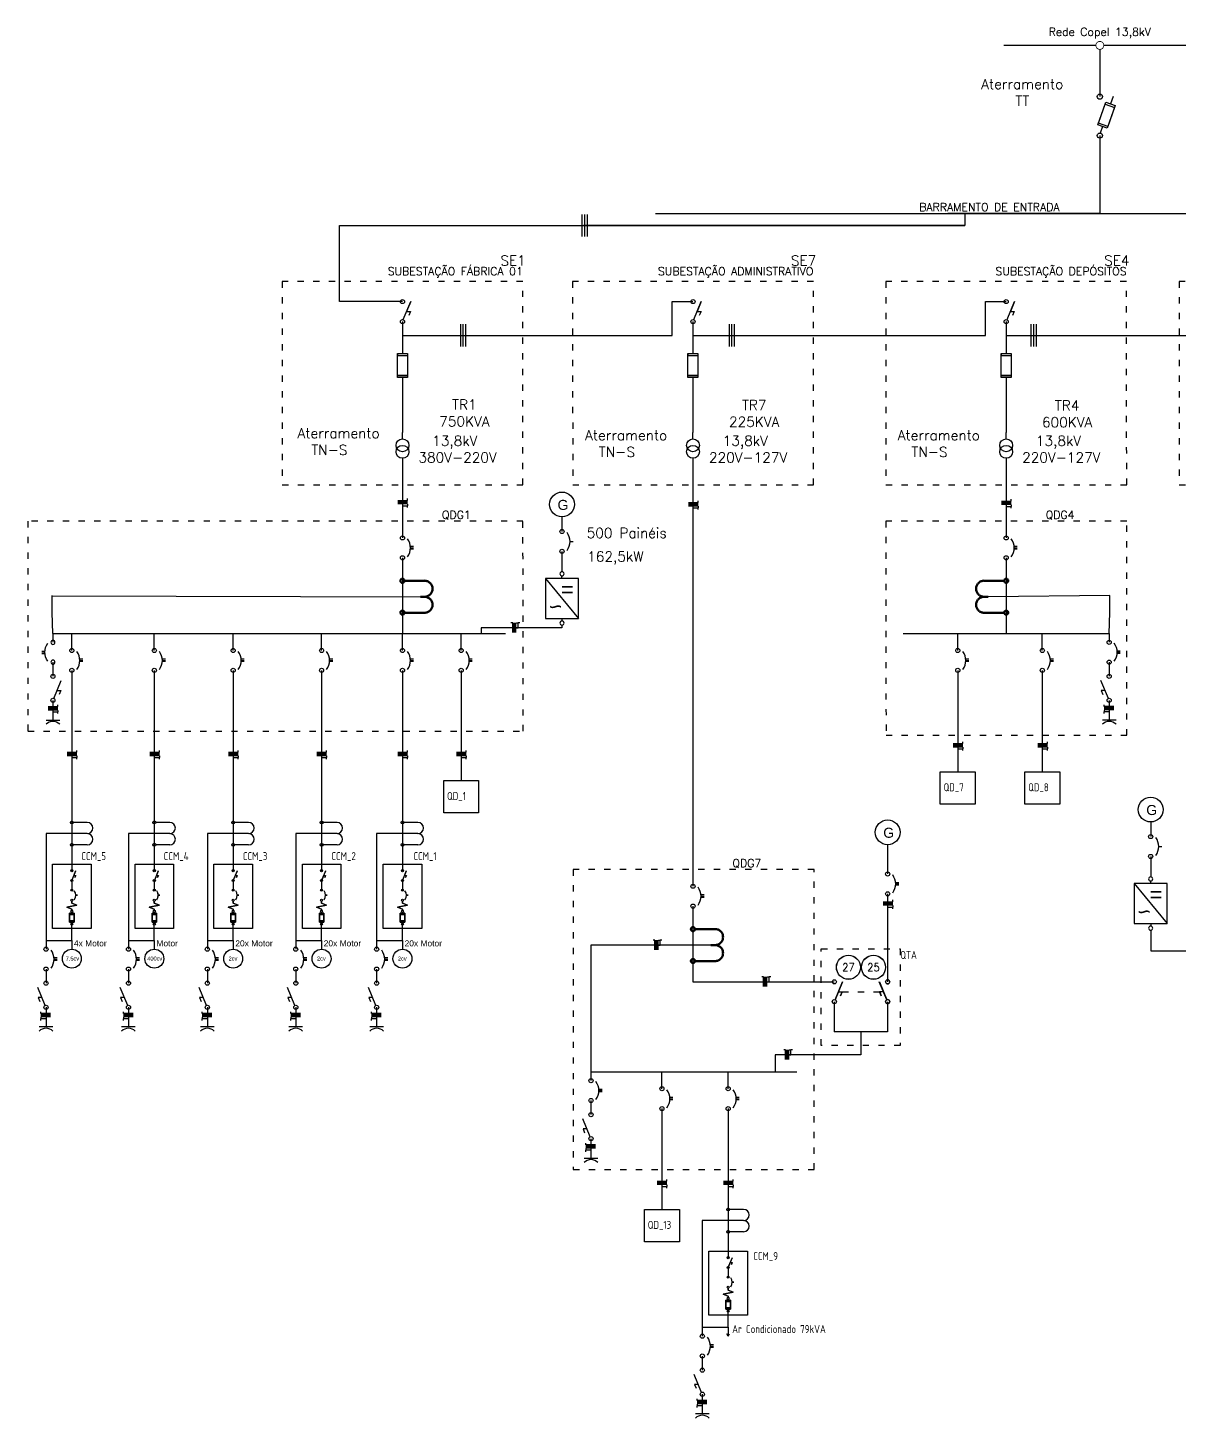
# Model space of a CAD drawing. Header units: millimetres. Extents: x -237 to 392, y 723 to 1069.
# Drawn here: x -236.6 to 50.3, y 722.9 to 1069.4 of the extents above; entities that cross this region are included whole.
import ezdxf
from ezdxf.enums import TextEntityAlignment as Align

# ---------------------------------------------------------------- set-up
doc = ezdxf.new("R2010")
doc.units = ezdxf.units.MM
doc.linetypes.add('ACAD_ISO02W100', pattern=[15, 12, -3])
doc.linetypes.add('ACAD_ISO03W100', pattern=[30, 12, -18])
for name, color, linetype in [('Alimentadores', 7, 'Continuous'), ('Componentes', 150, 'Continuous'), ('DESC', 250, 'Continuous'), ('SYMS', 245, 'Continuous')]:
    doc.layers.add(name, color=color, linetype=linetype)
doc.styles.get("Standard").update_dxf_attribs({"font": 'arial.ttf'})
doc.styles.add('WD', font='romans.shx')
doc.styles.add('WD_IEC', font='isocp2.shx', dxfattribs={"width": 0.9, "height": 4})

# ---------------------------------------------------------------- blocks, each defined once
blk = doc.blocks.new('HT0002_1-')
at = {"const_width": 0.0125}
blk.add_lwpolyline([(0, 0.062, 1), (0, -0.062, 1)], format="xyb", close=True, dxfattribs=at)
at = {"style": 'WD', "width": 0.85}
for tag, p in [('INST', (0, 0.416)), ('CNT', (0.001, 0.108)), ('LOC', (0, 0.26)), ('TAGSTRIP', (0.002, -0.279)), ('DESC1', (0, -0.453)), ('DESC2', (0, -0.625)), ('DESC3', (0, -0.797))]:
    blk.add_attdef(tag, text='', height=0.125, dxfattribs=at).set_placement(p, align=Align.CENTER)
at = {"style": 'WD', "flags": 1}
for tag, p, height in [('X4TERM01', (-0.062, 0), 0.0125), ('X4TERMDESC01', (-0.055, -0.023), 0.025), ('X2TERMDESC01', (-0.006, 0.029), 0.025), ('STRIPSEQ', (0, 0), 0.00125), ('X2TERM01', (0, 0.062), 0.0125), ('X2PIN01', (0.033, 0.084), 0.0125), ('X1TERMDESC01', (0.039, 0.007), 0.025), ('X1TERM01', (0.062, 0), 0.0125), ('X1PIN01', (0.087, 0.016), 0.0125), ('X4PIN01', (-0.114, -0.038), 0.0125), ('LINKTERM', (0, -0.002), 0.00125), ('X8TERM01', (0, -0.062), 0.0125), ('X8TERMDESC01', (0, -0.054), 0.025), ('X8PIN01', (0.026, -0.096), 0.0125)]:
    blk.add_attdef(tag, p, '', height=height, dxfattribs=at)
at = {"linetype": 'Continuous', "style": 'WD', "width": 0.8, "flags": 1}
blk.add_attdef('MFG', text='', height=0.109, dxfattribs=at).set_placement((0.088, -0.406), align=Align.RIGHT)
at = {"style": 'WD', "width": 0.7, "flags": 1}
blk.add_attdef('ASSYCODE', (0.062, -0.281), '', height=0.01, dxfattribs=at)
at = {"style": 'WD', "flags": 9}
for tag, p in [('WDTYPE', (0.121, -0.263)), ('WDBLKNAM', (0.059, -0.575))]:
    blk.add_attdef(tag, text='', height=0.01, dxfattribs=at).set_placement(p, align=Align.RIGHT)
at = {"linetype": 'Continuous', "style": 'WD', "width": 0.8, "flags": 1}
blk.add_attdef('CAT', (-0.131, -0.563), '', height=0.109, dxfattribs=at)
blk = doc.blocks.new('S_1')
for p, q in [((29.32, 1038.45), (31.16, 1043.62)), ((29.49, 1038.92), (31.33, 1044.09)), ((31.16, 1043.62), (33.51, 1042.78)), ((31.33, 1044.09), (32.51, 1043.67)), ((33.68, 1043.25), (31.67, 1037.61)), ((33.68, 1043.25), (31.67, 1037.61)), ((33.18, 1045.55), (32.51, 1043.67)), ((32.51, 1043.67), (33.68, 1043.25)), ((32.51, 1043.67), (33.68, 1043.25)), ((33.51, 1042.78), (31.84, 1038.08)), ((31.67, 1037.61), (29.32, 1038.45)), ((31.84, 1038.08), (29.49, 1038.92)), ((30.5, 1038.03), (29.92, 1036.42)), ((31.67, 1037.61), (30.5, 1038.03))]:
    blk.add_line(p, q)
for centre in [(29.83, 1045.49), (29.83, 1035.79)]:
    blk.add_circle(centre, 0.638)
blk = doc.blocks.new('HFU0')
for p, q in [((-0.188, -0.078), (-0.188, 0.078)), ((-0.188, 0.078), (0.188, 0.078)), ((-0.156, 0.078), (-0.156, -0.078)), ((0.156, 0.078), (0.156, -0.078)), ((0.188, 0.078), (0.188, -0.078)), ((0.188, -0.078), (-0.188, -0.078))]:
    blk.add_line(p, q)
at = {"style": 'WD', "width": 0.7}
for tag, p in [('INST', (0, 0.328)), ('LOC', (0, 0.172)), ('DESC1', (0.007, -0.262)), ('DESC2', (0.007, -0.419)), ('DESC3', (0, -0.578))]:
    blk.add_attdef(tag, text='', height=0.125, dxfattribs=at).set_placement(p, align=Align.CENTER)
at = {"style": 'WD', "flags": 1}
for tag, p in [('X4TERM01', (-0.188, 0)), ('X1TERM02', (0.188, 0))]:
    blk.add_attdef(tag, p, '', height=0.01, dxfattribs=at)
at = {"style": 'WD', "width": 0.7}
blk.add_attdef('RATING1', text='', height=0.0938, dxfattribs=at).set_placement((0, 0), align=Align.MIDDLE_CENTER)
at = {"linetype": 'Continuous', "style": 'WD', "flags": 9}
for tag, p in [('ASSYCODE', (0.156, 0.118)), ('MFG', (0.156, 0.083)), ('CAT', (0.156, 0.102))]:
    blk.add_attdef(tag, text='', height=0.01, dxfattribs=at).set_placement(p, align=Align.CENTER)
at = {"linetype": 'Continuous', "style": 'WD', "width": 0.7, "flags": 8}
blk.add_attdef('TERM01', text='', height=0.1, dxfattribs=at).set_placement((-0.25, -0.016), align=Align.TOP_RIGHT)
blk.add_attdef('TERM02', text='', height=0.1, dxfattribs=at).set_placement((0.25, -0.016), align=Align.TOP_LEFT)
blk = doc.blocks.new('DISJUNTOR')
at = {"layer": 'Componentes', "linetype": 'Continuous'}
blk.add_line((228.84, 936.52), (229.58, 936.52), dxfattribs=at)
for centre in [(226.82, 939), (226.82, 934.05)]:
    blk.add_circle(centre, 0.514, dxfattribs=at)
blk.add_arc((225.08, 936.52), 3.74, 323.1301, 36.8699, dxfattribs=at)
blk = doc.blocks.new('FIOS')
at = {"layer": 'Alimentadores', "linetype": 'Continuous'}
for p, q in [((-1.15, 0), (1.26, 0)), ((0, 0), (0, -1.34)), ((1.26, 0), (1.26, 0.43)), ((-1.15, -0.24), (1.26, -0.24)), ((-1.15, -0.52), (1.26, -0.52)), ((-1.15, -0.81), (1.26, -0.81)), ((0, -1.34), (1.26, -1.34)), ((1.26, -0.93), (1.26, -1.34)), ((1.26, -1.75), (1.26, -1.34))]:
    blk.add_line(p, q, dxfattribs=at)
blk = doc.blocks.new('3FASESEMTERRA')
at = {"layer": 'Alimentadores', "linetype": 'Continuous'}
for p, q in [((-161.51, 1022.87), (-161.51, 1017.36)), ((-160.88, 1022.87), (-160.88, 1017.36)), ((-160.2, 1022.87), (-160.2, 1017.36)), ((-161.51, 1020.11), (-160.2, 1020.11))]:
    blk.add_line(p, q, dxfattribs=at)
blk = doc.blocks.new('HDS11')
for p, q in [((0.126, 0.013), (-0.156, 0.13)), ((0, 0.065), (0, 0.125)), ((0.062, 0.099), (0, 0.125))]:
    blk.add_line(p, q)
for centre in [(-0.155, 0), (0.155, 0)]:
    blk.add_circle(centre, 0.0322)
at = {"style": 'WD', "width": 0.7}
for tag, p in [('INST', (0, 0.625)), ('LOC', (0, 0.469)), ('RATING1', (0, 0.156)), ('XREF', (0, -0.236)), ('DESC1', (0, -0.406)), ('DESC2', (0, -0.562))]:
    blk.add_attdef(tag, text='', height=0.125, dxfattribs=at).set_placement(p, align=Align.CENTER)
at = {"style": 'WD'}
blk.add_attdef('TAG1', text='', height=0.125, dxfattribs=at).set_placement((0, 0.312), align=Align.CENTER)
for tag, p in [('X2LINK', (0, 0.438)), ('X8LINK', (0, -0.016))]:
    blk.add_attdef(tag, p, '', height=0.01, dxfattribs=at)
for tag, p, height, flags in [('X4TERM01', (-0.188, 0), 0.0125, 1), ('X1TERM02', (0.188, 0), 0.0125, 1), ('FAMILY', (0.206, 0.131), 0.01, 9), ('CONTACT', (0.206, 0.04), 0.01, 9)]:
    blk.add_attdef(tag, p, '', height=height, dxfattribs=dict(at, flags=flags))
at = {"linetype": 'Continuous', "style": 'WD', "flags": 9}
for tag, p in [('ASSYCODE', (0.219, 0.062)), ('MFG', (0.228, 0.089)), ('CAT', (0.23, 0.108))]:
    blk.add_attdef(tag, text='', height=0.01, dxfattribs=at).set_placement(p, align=Align.CENTER)
at = {"linetype": 'Continuous', "style": 'WD', "flags": 8}
blk.add_attdef('TERM01', text='', height=0.125, dxfattribs=at).set_placement((-0.25, -0.031), align=Align.TOP_RIGHT)
blk.add_attdef('TERM02', text='', height=0.125, dxfattribs=at).set_placement((0.25, -0.031), align=Align.TOP_LEFT)
blk = doc.blocks.new('HMO12')
blk.add_circle((0, 0), 0.188)
at = {"style": 'WD'}
for tag, width, p in [('INST', 0.7, (-0.026, 0.559)), ('LOC', 0.7, (-0.026, 0.39)), ('TAG1', 0.9, (-0.031, 0.234)), ('RATING1', 0.8, (0, 0))]:
    blk.add_attdef(tag, text='', height=0.125, dxfattribs=dict(at, width=width)).set_placement(p, align=Align.CENTER)
at = {"style": 'WD', "flags": 1}
for tag, p in [('X4TERM01', (-0.188, 0)), ('X1TERM02', (0.188, 0)), ('X0TERM03', (0.133, -0.133))]:
    blk.add_attdef(tag, p, '', height=0.0125, dxfattribs=at)
at = {"linetype": 'Continuous', "style": 'WD', "flags": 9}
blk.add_attdef('ASSYCODE', text='', height=0.01, dxfattribs=at).set_placement((0, 0.125), align=Align.CENTER)
at = {"style": 'WD', "flags": 9}
blk.add_attdef('FAMILY', text='', height=0.01, dxfattribs=at).set_placement((-0.005, 0.17), align=Align.CENTER)
at = {"linetype": 'Continuous', "style": 'WD', "flags": 1}
for tag, p in [('MFG', (0, 0.14)), ('CAT', (0, 0.159))]:
    blk.add_attdef(tag, text='', height=0.01, dxfattribs=at).set_placement(p, align=Align.MIDDLE)
at = {"style": 'WD'}
for tag, p, width in [('DESC1', (1.126, 0.046), 0.9), ('DESC2', (1.126, -0.11), 0.9), ('DESC3', (1.126, -0.266), 0.9), ('RATING3', (1.125, -0.423), 0.8), ('WDTAGALT', (1.125, -0.75), 0.7), ('RATING4', (1.125, -0.579), 0.8)]:
    blk.add_attdef(tag, p, '', height=0.125, dxfattribs=dict(at, width=width))
at = {"linetype": 'Continuous', "style": 'WD'}
blk.add_attdef('TERM01', text='', height=0.125, dxfattribs=at).set_placement((-0.231, -0.035), align=Align.TOP_RIGHT)
at = {"style": 'WD', "width": 0.8}
blk.add_attdef('RATING2', text='', height=0.125, dxfattribs=at).set_placement((0.001, -0.016), align=Align.TOP_CENTER)
at = {"linetype": 'Continuous', "style": 'WD'}
for tag, p in [('TERM02', (0.231, -0.035)), ('TERM03', (0.062, -0.219))]:
    blk.add_attdef(tag, text='', height=0.125, dxfattribs=at).set_placement(p, align=Align.TOP_LEFT)
blk = doc.blocks.new('B2')
at = {"layer": 'Componentes', "linetype": 'ACAD_ISO02W100', "lineweight": 53}
for p, q in [((-1, 3.99), (3.97, 3.99)), ((0, 0), (-1, 0)), ((0, 0), (-1, 0)), ((-1, -3.99), (3.97, -3.99))]:
    blk.add_line(p, q, dxfattribs=at)
for centre in [(4.49, 3.97), (4.49, -3.97)]:
    blk.add_circle(centre, 0.514, dxfattribs=at)
for centre in [(-1, 2), (-1, -2)]:
    blk.add_arc(centre, 2, 90, 270, dxfattribs=at)
blk = doc.blocks.new('HCB11ML')
for p, q in [((0, 0.173), (0, 0.126)), ((0.188, 0), (0.25, 0)), ((0.25, 0), (0.312, 0.156)), ((0.312, 0.156), (0.375, -0.156)), ((0.375, -0.156), (0.438, 0)), ((0.438, 0), (0.467, 0)), ((0.562, 0), (0.531, 0)), ((0.562, 0.07), (0.844, 0.07)), ((0.562, -0.07), (0.562, 0.07)), ((0.609, 0.07), (0.609, -0.07)), ((0.797, 0.07), (0.797, -0.07)), ((0.844, 0.07), (0.844, -0.07)), ((0.875, 0), (0.844, 0)), ((0.844, -0.07), (0.562, -0.07))]:
    blk.add_line(p, q)
for centre in [(-0.155, 0), (0.155, 0), (0.499, 0), (0.905, 0)]:
    blk.add_circle(centre, 0.0322)
blk.add_arc((0, -0.109), 0.234, 53.1301, 126.8699)
at = {"style": 'WD', "width": 0.7}
for tag, p in [('INST', (0, 0.826)), ('DESC1', (0, 0.5)), ('DESC2', (0, 0.344)), ('LOC', (0, 0.656)), ('RATING1', (0, -0.188)), ('XREF', (0, -0.344))]:
    blk.add_attdef(tag, text='', height=0.125, dxfattribs=at).set_placement(p, align=Align.CENTER)
at = {"style": 'WD'}
for tag, p in [('TAG1', (0, 0.188)), ('MISC', (0.688, 0.125))]:
    blk.add_attdef(tag, text='', height=0.125, dxfattribs=at).set_placement(p, align=Align.CENTER)
for tag, p, height, flags in [('X4TERM01', (-0.188, 0), 0.0125, 1), ('X2LINK', (0, 0.219), 0.01, 1), ('X8LINK', (0, 0), 0.01, 1), ('FAMILY', (0.205, 0.152), 0.01, 9), ('CONTACT', (0.205, 0.133), 0.01, 9), ('X1TERM02', (0.938, 0), 0.0125, 1)]:
    blk.add_attdef(tag, p, '', height=height, dxfattribs=dict(at, flags=flags))
at = {"linetype": 'Continuous', "style": 'WD', "flags": 9}
for tag, p in [('ASSYCODE', (0.219, 0.062)), ('MFG', (0.228, 0.089)), ('CAT', (0.23, 0.108))]:
    blk.add_attdef(tag, text='', height=0.01, dxfattribs=at).set_placement(p, align=Align.CENTER)
at = {"linetype": 'Continuous', "style": 'WD', "flags": 8}
blk.add_attdef('TERM01', text='', height=0.125, dxfattribs=at).set_placement((-0.25, -0.031), align=Align.TOP_RIGHT)
blk.add_attdef('TERM02', text='', height=0.125, dxfattribs=at).set_placement((1, -0.031), align=Align.TOP_LEFT)
blk = doc.blocks.new('HXF1PT')
for p, q in [((-0.25, 0.344), (-0.25, 0.032)), ((0, 0.344), (0, 0.281)), ((0.25, 0.344), (0.25, 0.032))]:
    blk.add_line(p, q)
for centre in [(-0.249, 0), (0.249, 0)]:
    blk.add_circle(centre, 0.0322)
for centre in [(-0.125, 0.344), (0.125, 0.344)]:
    blk.add_arc(centre, 0.125, 0, 180)
at = {"style": 'WD', "width": 0.7}
for tag, p in [('INST', (-0.388, 0.577)), ('DESC1', (-0.388, 0.252)), ('LOC', (-0.388, 0.408)), ('DESC2', (-0.388, 0.095))]:
    blk.add_attdef(tag, text='', height=0.125, dxfattribs=at).set_placement(p, align=Align.RIGHT)
at = {"style": 'WD'}
blk.add_attdef('TAG1', (0.368, 0.188), '', height=0.125, dxfattribs=at)
for tag, p, height, flags in [('X4TERM01', (-0.281, 0), 0.0125, 1), ('X1TERM02', (0.281, 0), 0.0125, 1), ('FAMILY', (0.304, 0.191), 0.01, 9), ('X8TERM01', (-0.249, -0.032), 0.0125, 1), ('X8TERM02', (0.249, -0.032), 0.0125, 1)]:
    blk.add_attdef(tag, p, '', height=height, dxfattribs=dict(at, flags=flags))
blk.add_attdef('TYPE', text='', height=0.125, dxfattribs=at).set_placement((0, 0.125), align=Align.CENTER)
at = {"linetype": 'Continuous', "style": 'WD', "flags": 9}
for tag, p in [('ASSYCODE', (0.329, 0.119)), ('MFG', (0.327, 0.143)), ('CAT', (0.329, 0.162))]:
    blk.add_attdef(tag, text='', height=0.01, dxfattribs=at).set_placement(p, align=Align.CENTER)
at = {"style": 'WD', "width": 0.7}
blk.add_attdef('RATING1', (0.368, 0.031), '', height=0.125, dxfattribs=at)
at = {"linetype": 'Continuous', "style": 'WD', "flags": 8}
for tag, p in [('TERM01', (-0.188, -0.031)), ('TERM02', (0.328, -0.031))]:
    blk.add_attdef(tag, text='', height=0.125, dxfattribs=at).set_placement(p, align=Align.TOP_LEFT)
blk = doc.blocks.new('inversor')
at = {"layer": 'Componentes', "linetype": 'Continuous'}
for p, q in [((4.13, -1.17), (-4.13, -11.12)), ((0, -1.17), (0, -0.51)), ((0, -11.12), (0, -11.77))]:
    blk.add_line(p, q, dxfattribs=at)
blk.add_lwpolyline([(-4.13, -1.17), (4.13, -1.17), (4.13, -11.12), (-4.13, -11.12)], close=True, dxfattribs=at)
for centre in [(0, 0), (0, -12.28)]:
    blk.add_circle(centre, 0.514, dxfattribs=at)
at = {"layer": 'Componentes', "linetype": 'Continuous', "char_height": 4, "attachment_point": 1}
for s, insert in [('=', (-2.95, -1.85)), ('~', (0, -6.14))]:
    blk.add_mtext_dynamic_manual_height_columns(s, width=7.7773, gutter_width=12.5, heights=[0], dxfattribs=dict(at, insert=insert))

msp = doc.modelspace()

# ---------------------------------------------------------------- linework, layer by layer
at = {"ltscale": 0.13}
for p, q in [((29.58, 1065), (6.63, 1065)), ((-143.2, 996.17), (-143.2, 988.19)), ((-70.81, 996.17), (-70.81, 988.19)), ((7.23, 996.17), (7.23, 988.19)), ((-143.2, 982.21), (-143.2, 968.5)), ((-70.81, 982.21), (-70.81, 968.5)), ((7.23, 982.21), (7.23, 968.5)), ((-225.59, 860.91), (-225.59, 859.32)), ((-205.03, 860.91), (-205.03, 859.32)), ((-185.38, 860.91), (-185.38, 859.32)), ((-163.35, 860.91), (-163.35, 859.32)), ((-143.2, 860.91), (-143.2, 859.32)), ((-225.59, 856.84), (-225.59, 855.24)), ((-205.03, 856.84), (-205.03, 855.24)), ((-185.38, 856.84), (-185.38, 855.24)), ((-163.35, 856.84), (-163.35, 855.24)), ((-143.2, 856.84), (-143.2, 855.24)), ((-225.59, 855.24), (-225.59, 854.45)), ((-205.03, 855.24), (-205.03, 854.45)), ((-185.38, 855.24), (-185.38, 854.45)), ((-163.35, 855.24), (-163.35, 854.45)), ((-143.2, 855.24), (-143.2, 854.45)), ((-22.3, 839.12), (-22.3, 831.62)), ((-35.6, 826.67), (-35.6, 819.17)), ((-22.3, 826.67), (-22.3, 819.17)), ((-22.3, 819.17), (-35.6, 819.17)), ((-28.95, 819.17), (-28.95, 815.85)), ((-62.04, 764.47), (-62.04, 762.87)), ((-62.04, 760.39), (-62.04, 758.8)), ((-62.04, 758.8), (-62.04, 758))]:
    msp.add_line(p, q, dxfattribs=at)
for p, q in [((30.57, 1064), (30.57, 1052.23)), ((54.51, 1065), (31.57, 1065)), ((30.57, 1042.53), (30.57, 1023.11)), ((30.57, 1023.11), (-7.31, 1023.11))]:
    msp.add_line(p, q)
at = {"lineweight": 30}
msp.add_line((-80.13, 1023.11), (261, 1023.11), dxfattribs=at)
at = {"linetype": 'ACAD_ISO03W100', "ltscale": 0.13}
msp.add_line((-33.6, 829.15), (-24.29, 829.15), dxfattribs=at)
for points in [[(-173.17, 955.51), (-113.17, 955.51), (-113.2, 1006.12), (-173.2, 1006.12)], [(-100.78, 955.51), (-40.78, 955.51), (-40.81, 1006.12), (-100.81, 1006.12)], [(-22.74, 955.51), (37.26, 955.51), (37.23, 1006.12), (-22.77, 1006.12)], [(50.36, 955.51), (110.36, 955.51), (110.34, 1006.12), (50.34, 1006.12)], [(-236.53, 894.07), (-113.14, 894.07), (-113.17, 946.41), (-236.55, 946.41)], [(-22.71, 893.06), (37.29, 893.06), (37.26, 946.41), (-22.74, 946.41)], [(-100.63, 784.88), (-40.63, 784.88), (-40.65, 859.59), (-100.65, 859.59)], [(-38.88, 839.86), (-19.15, 839.83), (-19.15, 815.76), (-38.88, 815.79)]]:
    msp.add_lwpolyline(points, close=True, dxfattribs=at)
at = {"ltscale": 0.13}
for points in [[(-230.37, 860.91), (-220.8, 860.91), (-220.8, 844.95), (-230.37, 844.95)], [(-209.82, 860.91), (-200.24, 860.91), (-200.24, 844.95), (-209.82, 844.95)], [(-190.17, 860.91), (-180.59, 860.91), (-180.59, 844.95), (-190.17, 844.95)], [(-168.14, 860.91), (-158.56, 860.91), (-158.56, 844.95), (-168.14, 844.95)], [(-147.98, 860.91), (-138.41, 860.91), (-138.41, 844.95), (-147.98, 844.95)], [(-66.83, 764.47), (-57.25, 764.47), (-57.25, 748.51), (-66.83, 748.51)]]:
    msp.add_lwpolyline(points, close=True, dxfattribs=at)
at = {"layer": 'Alimentadores', "linetype": 'Continuous'}
for p, q in [((-3.1, 1023.11), (-3.1, 1020.11)), ((-158.88, 1001.15), (-158.88, 1020.11)), ((-158.88, 1020.11), (-3.1, 1020.11)), ((-3.1, 1020.11), (-98.1, 1020.11)), ((-143.2, 1001.15), (-158.88, 1001.15)), ((-76, 992.74), (-76, 1001.15)), ((-76, 1001.15), (-70.81, 1001.15)), ((2.04, 992.74), (2.04, 1001.15)), ((2.04, 1001.15), (7.23, 1001.15)), ((-143.2, 992.74), (-113.19, 992.74)), ((-113.19, 992.74), (-100.8, 992.74)), ((-100.8, 992.74), (-76, 992.74)), ((-70.81, 992.74), (-40.8, 992.74)), ((-40.8, 992.74), (-22.76, 992.74)), ((-22.76, 992.74), (2.04, 992.74)), ((-22.76, 992.74), (2.04, 992.74)), ((7.23, 992.74), (37.24, 992.74)), ((37.24, 992.74), (50.34, 992.74)), ((50.34, 992.74), (75.14, 992.74)), ((-143.2, 960.52), (-143.2, 942.26)), ((-70.81, 960.52), (-70.81, 855.44)), ((7.23, 960.52), (7.23, 950.89)), ((7.23, 960.52), (7.23, 942.26)), ((-103.45, 947.5), (-103.45, 943.86)), ((-140.44, 940.08), (-141.21, 940.08)), ((-140.44, 939.48), (-141.21, 939.48)), ((9.99, 940.08), (9.22, 940.08)), ((9.99, 939.48), (9.22, 939.48)), ((-143.2, 937.3), (-143.2, 923.63)), ((-103.45, 938.9), (-103.45, 933.83)), ((7.23, 937.3), (7.23, 918.44)), ((-230.48, 923.63), (-230.48, 927.87)), ((-230.48, 927.82), (-137.71, 927.6)), ((33.08, 927.87), (2.74, 927.6)), ((33.08, 923.63), (33.08, 927.87)), ((-230.3, 918.44), (-230.48, 923.63)), ((-143.2, 923.63), (-143.2, 918.44)), ((32.9, 918.44), (33.08, 923.63)), ((-230.3, 918.44), (-230.3, 916.23)), ((-225.59, 914.21), (-225.59, 918.44)), ((-205.03, 914.21), (-205.03, 918.44)), ((-185.38, 914.21), (-185.38, 918.44)), ((-163.35, 914.21), (-163.35, 918.44)), ((-143.2, 914.21), (-143.2, 918.44)), ((-128.57, 914.21), (-128.57, 918.44)), ((-103.45, 919.84), (-123.58, 919.84)), ((-123.58, 919.84), (-123.58, 918.44)), ((-103.45, 920.52), (-103.45, 919.84)), ((-4.83, 914.21), (-4.83, 918.44)), ((16.24, 914.21), (16.24, 918.44)), ((32.9, 918.44), (32.9, 916.23)), ((-233.06, 914.05), (-232.28, 914.05)), ((-233.06, 913.45), (-232.28, 913.45)), ((-222.83, 912.03), (-223.6, 912.03)), ((-222.83, 911.43), (-223.6, 911.43)), ((-202.27, 912.03), (-203.05, 912.03)), ((-202.27, 911.43), (-203.05, 911.43)), ((-182.62, 912.03), (-183.4, 912.03)), ((-182.62, 911.43), (-183.4, 911.43)), ((-160.59, 912.03), (-161.37, 912.03)), ((-160.59, 911.43), (-161.37, 911.43)), ((-140.44, 912.03), (-141.21, 912.03)), ((-140.44, 911.43), (-141.21, 911.43)), ((-125.81, 912.03), (-126.59, 912.03)), ((-125.81, 911.43), (-126.59, 911.43)), ((-2.08, 912.03), (-2.85, 912.03)), ((-2.08, 911.43), (-2.85, 911.43)), ((19, 912.03), (18.22, 912.03)), ((19, 911.43), (18.22, 911.43)), ((35.66, 914.05), (34.88, 914.05)), ((35.66, 913.45), (34.88, 913.45)), ((-230.3, 911.28), (-230.3, 907.76)), ((-225.59, 909.25), (-225.59, 870.98)), ((-205.03, 909.25), (-205.03, 870.98)), ((-185.38, 909.25), (-185.38, 870.98)), ((-163.35, 909.25), (-163.35, 870.98)), ((-143.2, 909.25), (-143.2, 870.98)), ((-128.57, 909.25), (-128.57, 881.78)), ((-4.83, 909.25), (-4.83, 883.96)), ((16.24, 909.25), (16.24, 883.96)), ((32.9, 911.28), (32.9, 907.76)), ((-230.3, 901.77), (-230.3, 896.86)), ((32.9, 901.77), (32.9, 896.86)), ((-225.59, 871.34), (-225.59, 860.91)), ((-205.03, 871.34), (-205.03, 860.91)), ((-185.38, 871.34), (-185.38, 860.91)), ((-163.35, 871.34), (-163.35, 860.91)), ((-143.2, 871.34), (-143.2, 860.91)), ((43.24, 871.46), (43.24, 867.82)), ((-222.44, 868.56), (-232.02, 868.56)), ((-232.02, 868.56), (-232.02, 841.96)), ((-201.89, 868.56), (-211.47, 868.56)), ((-211.47, 868.56), (-211.47, 841.96)), ((-182.24, 868.56), (-191.81, 868.56)), ((-191.81, 868.56), (-191.81, 841.96)), ((-160.21, 868.56), (-169.78, 868.56)), ((-169.78, 868.56), (-169.78, 841.96)), ((-140.05, 868.56), (-149.63, 868.56)), ((-149.63, 868.56), (-149.63, 841.96)), ((-22.3, 865.79), (-22.3, 858.51)), ((43.24, 862.87), (43.24, 857.79)), ((-19.54, 856.33), (-20.31, 856.33)), ((-68.05, 853.26), (-68.83, 853.26)), ((-68.05, 852.66), (-68.83, 852.66)), ((-22.3, 853.55), (-22.3, 846.51)), ((-19.54, 855.73), (-20.31, 855.73)), ((-70.81, 850.48), (-70.81, 831.62)), ((-225.59, 841.96), (-225.59, 845.98)), ((-205.03, 841.96), (-205.03, 845.98)), ((-185.38, 841.96), (-185.38, 845.98)), ((-163.35, 841.96), (-163.35, 845.98)), ((-143.2, 841.96), (-143.2, 845.98)), ((-22.3, 846.51), (-22.3, 839.12)), ((43.24, 844.48), (43.24, 843.8)), ((43.24, 843.8), (43.24, 839.37)), ((-232.02, 841.96), (-225.59, 841.96)), ((-232.02, 841.96), (-232.02, 839.75)), ((-225.59, 841.96), (-225.59, 839.75)), ((-211.47, 841.96), (-205.03, 841.96)), ((-211.47, 841.96), (-211.47, 839.75)), ((-205.03, 841.96), (-205.03, 839.75)), ((-191.81, 841.96), (-185.38, 841.96)), ((-191.81, 841.96), (-191.81, 839.75)), ((-185.38, 841.96), (-185.38, 839.75)), ((-169.78, 841.96), (-163.35, 841.96)), ((-169.78, 841.96), (-169.78, 839.75)), ((-163.35, 841.96), (-163.35, 839.75)), ((-149.63, 841.96), (-143.2, 841.96)), ((-149.63, 841.96), (-149.63, 839.75)), ((-143.2, 841.96), (-143.2, 839.75)), ((-66.32, 840.78), (-96.23, 840.78)), ((-96.23, 840.78), (-96.23, 809.21)), ((43.24, 839.37), (63.61, 839.37)), ((-229.26, 837.57), (-230.04, 837.57)), ((-229.26, 836.97), (-230.04, 836.97)), ((-208.71, 837.57), (-209.48, 837.57)), ((-208.71, 836.97), (-209.48, 836.97)), ((-189.06, 837.57), (-189.83, 837.57)), ((-189.06, 836.97), (-189.83, 836.97)), ((-167.03, 837.57), (-167.8, 837.57)), ((-167.03, 836.97), (-167.8, 836.97)), ((-146.87, 837.57), (-147.65, 837.57)), ((-146.87, 836.97), (-147.65, 836.97)), ((-232.02, 834.79), (-232.02, 831.28)), ((-211.47, 834.79), (-211.47, 831.28)), ((-191.81, 834.79), (-191.81, 831.28)), ((-169.78, 834.79), (-169.78, 831.28)), ((-149.63, 834.79), (-149.63, 831.28)), ((-70.81, 831.62), (-35.6, 831.62)), ((-232.02, 825.28), (-232.02, 820.37)), ((-211.47, 825.28), (-211.47, 820.37)), ((-191.81, 825.28), (-191.81, 820.37)), ((-169.78, 825.28), (-169.78, 820.37)), ((-149.63, 825.28), (-149.63, 820.37)), ((-28.95, 815.85), (-28.95, 813.44)), ((-28.95, 813.44), (-50.31, 813.44)), ((-50.31, 813.44), (-50.31, 809.21)), ((-96.23, 809.21), (-96.23, 807)), ((-78.55, 804.97), (-78.55, 809.21)), ((-62.04, 804.97), (-62.04, 809.21)), ((-93.47, 804.82), (-94.25, 804.82)), ((-93.47, 804.22), (-94.25, 804.22)), ((-96.23, 802.04), (-96.23, 798.52)), ((-75.8, 802.79), (-76.57, 802.79)), ((-75.8, 802.19), (-76.57, 802.19)), ((-59.28, 802.79), (-60.06, 802.79)), ((-59.28, 802.19), (-60.06, 802.19)), ((-78.55, 800.01), (-78.55, 774.9)), ((-62.04, 800.01), (-62.04, 774.9)), ((-96.23, 792.53), (-96.23, 787.62)), ((-62.04, 789.03), (-62.04, 781.96)), ((-62.04, 774.9), (-62.04, 764.47)), ((-58.9, 772.12), (-68.48, 772.12)), ((-68.48, 772.12), (-68.48, 745.51)), ((-62.04, 745.51), (-62.04, 749.54)), ((-68.48, 745.51), (-62.04, 745.51)), ((-68.48, 745.51), (-68.48, 743.3)), ((-62.04, 745.51), (-62.04, 743.3)), ((-68.48, 738.35), (-68.48, 734.83)), ((-65.72, 741.13), (-66.49, 741.13)), ((-65.72, 740.52), (-66.49, 740.52)), ((-68.48, 728.84), (-68.48, 723.93))]:
    msp.add_line(p, q, dxfattribs=at)
at = {"layer": 'Alimentadores', "linetype": 'Continuous', "lineweight": 30}
for p, q in [((-230.3, 918.44), (-117.53, 918.44)), ((-18.43, 918.44), (32.9, 918.44)), ((-96.3, 809.21), (-44.96, 809.21))]:
    msp.add_line(p, q, dxfattribs=at)
at = {"layer": 'Alimentadores', "linetype": 'Continuous'}
for points in [[(-9.19, 883.96), (-0.48, 883.96), (-0.48, 875.89), (-9.19, 875.89)], [(11.88, 883.96), (20.59, 883.96), (20.59, 875.89), (11.88, 875.89)], [(-132.93, 881.78), (-124.22, 881.78), (-124.22, 873.7), (-132.93, 873.7)], [(-82.91, 774.9), (-74.2, 774.9), (-74.2, 766.83), (-82.91, 766.83)]]:
    msp.add_lwpolyline(points, close=True, dxfattribs=at)
at = {"layer": 'Componentes', "linetype": 'Continuous'}
for p, q in [((-143, 996.65), (-141.12, 1001.14)), ((-141.12, 1001.14), (-142.16, 998.65)), ((-142.16, 998.65), (-141.21, 998.65)), ((-141.21, 998.65), (-141.62, 997.65)), ((-70.61, 996.65), (-68.73, 1001.14)), ((-68.73, 1001.14), (-69.77, 998.65)), ((-69.77, 998.65), (-68.81, 998.65)), ((-68.81, 998.65), (-69.23, 997.65)), ((7.44, 996.65), (9.31, 1001.14)), ((9.31, 1001.14), (8.27, 998.65)), ((8.27, 998.65), (9.23, 998.65)), ((9.23, 998.65), (8.81, 997.65)), ((-144.45, 988.19), (-141.95, 988.19)), ((-144.45, 982.21), (-144.45, 988.19)), ((-144.45, 988.19), (-144.45, 987.69)), ((-144.45, 987.69), (-141.95, 987.69)), ((-141.95, 988.19), (-141.95, 982.21)), ((-141.95, 987.69), (-141.95, 982.71)), ((-72.06, 988.19), (-69.56, 988.19)), ((-72.06, 982.21), (-72.06, 988.19)), ((-72.06, 988.19), (-72.06, 987.69)), ((-72.06, 987.69), (-69.56, 987.69)), ((-69.56, 988.19), (-69.56, 982.21)), ((-69.56, 987.69), (-69.56, 982.71)), ((5.99, 988.19), (8.48, 988.19)), ((5.99, 982.21), (5.99, 988.19)), ((5.99, 988.19), (5.99, 987.69)), ((5.99, 987.69), (8.48, 987.69)), ((8.48, 988.19), (8.48, 982.21)), ((8.48, 987.69), (8.48, 982.71)), ((-141.95, 982.71), (-144.45, 982.71)), ((-141.95, 982.21), (-144.45, 982.21)), ((-69.56, 982.71), (-72.06, 982.71)), ((-69.56, 982.21), (-72.06, 982.21)), ((8.48, 982.71), (5.99, 982.71)), ((8.48, 982.21), (5.99, 982.21)), ((-143.2, 966.9), (-143.2, 968.5)), ((-70.81, 966.9), (-70.81, 968.5)), ((7.23, 966.9), (7.23, 968.5)), ((-143.2, 962.12), (-143.2, 960.52)), ((-70.81, 962.12), (-70.81, 960.52)), ((7.23, 962.12), (7.23, 960.52)), ((-230.1, 902.24), (-228.24, 906.7)), ((32.7, 902.24), (30.84, 906.7)), ((-229.27, 904.23), (-228.32, 904.23)), ((-228.32, 904.23), (-228.73, 903.24)), ((31.87, 904.23), (30.92, 904.23)), ((30.92, 904.23), (31.33, 903.24)), ((-232, 896.86), (-228.6, 896.86)), ((34.6, 896.86), (31.2, 896.86)), ((-225.48, 857.07), (-224.55, 859.32)), ((-225.07, 858.08), (-224.59, 858.08)), ((-224.59, 858.08), (-224.8, 857.58)), ((-204.93, 857.07), (-203.99, 859.32)), ((-204.51, 858.08), (-204.03, 858.08)), ((-204.03, 858.08), (-204.24, 857.58)), ((-185.28, 857.07), (-184.34, 859.32)), ((-184.86, 858.08), (-184.38, 858.08)), ((-184.38, 858.08), (-184.59, 857.58)), ((-163.25, 857.07), (-162.31, 859.32)), ((-162.83, 858.08), (-162.35, 858.08)), ((-162.35, 858.08), (-162.56, 857.58)), ((-143.09, 857.07), (-142.16, 859.32)), ((-142.68, 858.08), (-142.2, 858.08)), ((-142.2, 858.08), (-142.41, 857.58)), ((-224.58, 853.21), (-224.21, 853.21)), ((-204.02, 853.21), (-203.65, 853.21)), ((-184.37, 853.21), (-184, 853.21)), ((-162.34, 853.21), (-161.97, 853.21)), ((-142.19, 853.21), (-141.82, 853.21)), ((-226.83, 850.21), (-224.34, 850.71)), ((-225.59, 849.72), (-226.83, 850.21)), ((-225.59, 851.21), (-225.59, 851.71)), ((-224.34, 850.71), (-225.59, 851.21)), ((-225.59, 849.48), (-225.59, 849.72)), ((-206.28, 850.21), (-203.78, 850.71)), ((-205.03, 849.72), (-206.28, 850.21)), ((-205.03, 851.21), (-205.03, 851.71)), ((-203.78, 850.71), (-205.03, 851.21)), ((-205.03, 849.48), (-205.03, 849.72)), ((-186.63, 850.21), (-184.13, 850.71)), ((-185.38, 849.72), (-186.63, 850.21)), ((-185.38, 851.21), (-185.38, 851.71)), ((-184.13, 850.71), (-185.38, 851.21)), ((-185.38, 849.48), (-185.38, 849.72)), ((-164.6, 850.21), (-162.1, 850.71)), ((-163.35, 849.72), (-164.6, 850.21)), ((-163.35, 851.21), (-163.35, 851.71)), ((-162.1, 850.71), (-163.35, 851.21)), ((-163.35, 849.48), (-163.35, 849.72)), ((-144.44, 850.21), (-141.95, 850.71)), ((-143.2, 849.72), (-144.44, 850.21)), ((-143.2, 851.21), (-143.2, 851.71)), ((-141.95, 850.71), (-143.2, 851.21)), ((-143.2, 849.48), (-143.2, 849.72)), ((-226.15, 848.72), (-226.15, 846.47)), ((-225.02, 848.72), (-226.15, 848.72)), ((-226.15, 848.72), (-226.15, 846.85)), ((-225.02, 848.34), (-226.15, 848.34)), ((-226.15, 846.85), (-225.02, 846.85)), ((-226.15, 846.47), (-225.02, 846.47)), ((-225.59, 848.97), (-225.59, 848.72)), ((-225.59, 846.24), (-225.59, 846.47)), ((-225.02, 846.47), (-225.02, 848.72)), ((-225.02, 846.85), (-225.02, 848.34)), ((-205.59, 848.72), (-205.59, 846.47)), ((-204.47, 848.72), (-205.59, 848.72)), ((-205.59, 848.72), (-205.59, 846.85)), ((-204.47, 848.34), (-205.59, 848.34)), ((-205.59, 846.85), (-204.47, 846.85)), ((-205.59, 846.47), (-204.47, 846.47)), ((-205.03, 848.97), (-205.03, 848.72)), ((-205.03, 846.24), (-205.03, 846.47)), ((-204.47, 846.47), (-204.47, 848.72)), ((-204.47, 846.85), (-204.47, 848.34)), ((-185.94, 848.72), (-185.94, 846.47)), ((-184.82, 848.72), (-185.94, 848.72)), ((-185.94, 848.72), (-185.94, 846.85)), ((-184.82, 848.34), (-185.94, 848.34)), ((-185.94, 846.85), (-184.82, 846.85)), ((-185.94, 846.47), (-184.82, 846.47)), ((-185.38, 848.97), (-185.38, 848.72)), ((-185.38, 846.24), (-185.38, 846.47)), ((-184.82, 846.47), (-184.82, 848.72)), ((-184.82, 846.85), (-184.82, 848.34)), ((-163.91, 848.72), (-163.91, 846.47)), ((-162.79, 848.72), (-163.91, 848.72)), ((-163.91, 848.72), (-163.91, 846.85)), ((-162.79, 848.34), (-163.91, 848.34)), ((-163.91, 846.85), (-162.79, 846.85)), ((-163.91, 846.47), (-162.79, 846.47)), ((-163.35, 848.97), (-163.35, 848.72)), ((-163.35, 846.24), (-163.35, 846.47)), ((-162.79, 846.47), (-162.79, 848.72)), ((-162.79, 846.85), (-162.79, 848.34)), ((-143.76, 848.72), (-143.76, 846.47)), ((-142.63, 848.72), (-143.76, 848.72)), ((-143.76, 848.72), (-143.76, 846.85)), ((-142.63, 848.34), (-143.76, 848.34)), ((-143.76, 846.85), (-142.63, 846.85)), ((-143.76, 846.47), (-142.63, 846.47)), ((-143.2, 848.97), (-143.2, 848.72)), ((-143.2, 846.24), (-143.2, 846.47)), ((-142.63, 846.47), (-142.63, 848.72)), ((-142.63, 846.85), (-142.63, 848.34)), ((-232.22, 825.75), (-234.08, 830.21)), ((-211.67, 825.75), (-213.53, 830.21)), ((-192.02, 825.75), (-193.88, 830.21)), ((-169.99, 825.75), (-171.85, 830.21)), ((-149.83, 825.75), (-151.69, 830.21)), ((-33.52, 831.63), (-35.39, 827.14)), ((-34.56, 829.15), (-33.6, 829.15)), ((-33.6, 829.15), (-34.02, 828.15)), ((-24.37, 831.63), (-22.5, 827.14)), ((-23.34, 829.15), (-24.29, 829.15)), ((-24.29, 829.15), (-23.88, 828.15)), ((-233.05, 827.74), (-234, 827.74)), ((-234, 827.74), (-233.59, 826.75)), ((-212.5, 827.74), (-213.45, 827.74)), ((-213.45, 827.74), (-213.03, 826.75)), ((-192.85, 827.74), (-193.8, 827.74)), ((-193.8, 827.74), (-193.38, 826.75)), ((-170.82, 827.74), (-171.77, 827.74)), ((-171.77, 827.74), (-171.35, 826.75)), ((-150.66, 827.74), (-151.61, 827.74)), ((-151.61, 827.74), (-151.2, 826.75)), ((-230.32, 820.37), (-233.72, 820.37)), ((-209.77, 820.37), (-213.17, 820.37)), ((-190.11, 820.37), (-193.51, 820.37)), ((-168.08, 820.37), (-171.48, 820.37)), ((-147.93, 820.37), (-151.33, 820.37)), ((-96.43, 793), (-98.29, 797.46)), ((-97.26, 794.99), (-98.21, 794.99)), ((-98.21, 794.99), (-97.8, 794)), ((-94.53, 787.62), (-97.93, 787.62)), ((-61.94, 760.63), (-61, 762.88)), ((-61.52, 761.63), (-61.04, 761.63)), ((-61.04, 761.63), (-61.25, 761.13)), ((-61.03, 756.76), (-60.66, 756.76)), ((-63.29, 753.77), (-60.79, 754.27)), ((-62.04, 753.27), (-63.29, 753.77)), ((-62.6, 752.27), (-62.6, 750.03)), ((-61.48, 752.27), (-62.6, 752.27)), ((-62.6, 752.27), (-62.6, 750.4)), ((-62.04, 754.77), (-62.04, 755.27)), ((-60.79, 754.27), (-62.04, 754.77)), ((-62.04, 753.04), (-62.04, 753.27)), ((-62.04, 752.52), (-62.04, 752.27)), ((-61.48, 750.03), (-61.48, 752.27)), ((-61.48, 751.9), (-62.6, 751.9)), ((-62.6, 750.4), (-61.48, 750.4)), ((-62.6, 750.03), (-61.48, 750.03)), ((-62.04, 749.79), (-62.04, 750.03)), ((-61.48, 750.4), (-61.48, 751.9)), ((-62.04, 743.3), (-62.39, 743.87)), ((-62.04, 743.3), (-61.69, 743.87)), ((-68.68, 729.31), (-70.54, 733.77)), ((-69.51, 731.3), (-70.46, 731.3)), ((-70.46, 731.3), (-70.05, 730.31)), ((-66.78, 723.93), (-70.18, 723.93))]:
    msp.add_line(p, q, dxfattribs=at)
for centre, radius in [((-143.2, 1001.15), 0.514), ((-70.81, 1001.15), 0.514), ((7.23, 1001.15), 0.514), ((-143.2, 996.17), 0.514), ((-70.81, 996.17), 0.514), ((7.23, 996.17), 0.514), ((-143.2, 965.31), 1.6), ((-70.81, 965.31), 1.6), ((7.23, 965.31), 1.6), ((-143.2, 963.71), 1.6), ((-70.81, 963.71), 1.6), ((7.23, 963.71), 1.6), ((-230.3, 907.76), 0.514), ((32.9, 907.76), 0.514), ((-230.3, 901.77), 0.514), ((32.9, 901.77), 0.514), ((-225.59, 859.32), 0.257), ((-205.03, 859.32), 0.257), ((-185.38, 859.32), 0.257), ((-163.35, 859.32), 0.257), ((-143.2, 859.32), 0.257), ((-225.59, 856.84), 0.257), ((-205.03, 856.84), 0.257), ((-185.38, 856.84), 0.257), ((-163.35, 856.84), 0.257), ((-143.2, 856.84), 0.257), ((-225.59, 854.45), 0.257), ((-205.03, 854.45), 0.257), ((-185.38, 854.45), 0.257), ((-163.35, 854.45), 0.257), ((-143.2, 854.45), 0.257), ((-225.59, 851.97), 0.257), ((-225.59, 849.22), 0.257), ((-205.03, 851.97), 0.257), ((-205.03, 849.22), 0.257), ((-185.38, 851.97), 0.257), ((-185.38, 849.22), 0.257), ((-163.35, 851.97), 0.257), ((-163.35, 849.22), 0.257), ((-143.2, 851.97), 0.257), ((-143.2, 849.22), 0.257), ((-225.59, 845.98), 0.257), ((-205.03, 845.98), 0.257), ((-185.38, 845.98), 0.257), ((-163.35, 845.98), 0.257), ((-143.2, 845.98), 0.257), ((-225.59, 837.39), 2.36), ((-205.03, 837.39), 2.36), ((-185.38, 837.39), 2.36), ((-163.35, 837.39), 2.36), ((-143.2, 837.39), 2.36), ((-32.07, 835.24), 2.99), ((-25.83, 835.24), 2.99), ((-232.02, 831.28), 0.514), ((-211.47, 831.28), 0.514), ((-191.81, 831.28), 0.514), ((-169.78, 831.28), 0.514), ((-149.63, 831.28), 0.514), ((-35.6, 831.62), 0.514), ((-22.3, 831.62), 0.514), ((-232.02, 825.28), 0.514), ((-211.47, 825.28), 0.514), ((-191.81, 825.28), 0.514), ((-169.78, 825.28), 0.514), ((-149.63, 825.28), 0.514), ((-35.6, 826.67), 0.514), ((-22.3, 826.67), 0.514), ((-96.23, 798.52), 0.514), ((-96.23, 792.53), 0.514), ((-62.04, 762.87), 0.257), ((-62.04, 760.39), 0.257), ((-62.04, 758), 0.257), ((-62.04, 755.52), 0.257), ((-62.04, 752.78), 0.257), ((-62.04, 749.54), 0.257), ((-68.48, 734.83), 0.514), ((-68.48, 728.84), 0.514)]:
    msp.add_circle(centre, radius, dxfattribs=at)
at = {"layer": 'Componentes', "linetype": 'Continuous', "lineweight": 30}
for centre in [(-103.45, 950.59), (43.24, 874.55), (-22.3, 868.88)]:
    msp.add_circle(centre, 3.09, dxfattribs=at)
at = {"layer": 'Componentes', "linetype": 'Continuous'}
for centre, radius, start, end in [((-230.3, 894.19), 2.34, 43.3011, 136.6989), ((32.9, 894.19), 2.34, 43.3011, 136.6989), ((-226.46, 853.21), 1.87, 323.1301, 36.8699), ((-205.9, 853.21), 1.87, 323.1301, 36.8699), ((-186.25, 853.21), 1.87, 323.1301, 36.8699), ((-164.22, 853.21), 1.87, 323.1301, 36.8699), ((-144.07, 853.21), 1.87, 323.1301, 36.8699), ((-232.02, 817.71), 2.34, 43.3011, 136.6989), ((-211.47, 817.71), 2.34, 43.3011, 136.6989), ((-191.81, 817.71), 2.34, 43.3011, 136.6989), ((-169.78, 817.71), 2.34, 43.3011, 136.6989), ((-149.63, 817.71), 2.34, 43.3011, 136.6989), ((-96.23, 784.96), 2.34, 43.3011, 136.6989), ((-62.91, 756.76), 1.87, 323.1301, 36.8699), ((-68.48, 721.26), 2.34, 43.3011, 136.6989)]:
    msp.add_arc(centre, radius, start, end, dxfattribs=at)

# ---------------------------------------------------------------- block references
at = {"layer": 'Alimentadores', "linetype": 'Continuous'}
for name, p in [('3FASESEMTERRA', (63.03, 0)), ('3FASESEMTERRA', (32.73, -27.38)), ('3FASESEMTERRA', (99.68, -27.38)), ('3FASESEMTERRA', (174.92, -27.38)), ('FIOS', (-143.2, 951.61)), ('FIOS', (-70.81, 951.08)), ('FIOS', (7.23, 951.45)), ('FIOS', (-230.3, 900.21)), ('FIOS', (-4.83, 891.02)), ('FIOS', (16.24, 891.02)), ('FIOS', (-225.59, 888.84)), ('FIOS', (-205.03, 888.84)), ('FIOS', (-185.38, 888.84)), ('FIOS', (-163.35, 888.84)), ('FIOS', (-143.2, 888.84)), ('FIOS', (-128.57, 888.84)), ('FIOS', (-22.3, 851.59)), ('FIOS', (-78.55, 781.96)), ('FIOS', (-62.04, 781.96))]:
    msp.add_blockref(name, p, dxfattribs=at)
at = {"layer": 'Alimentadores', "linetype": 'Continuous', "rotation": 90}
for p in [(-115.74, 919.84), (-80.3, 840.78), (-53.2, 831.62), (-47.75, 813.39)]:
    msp.add_blockref('FIOS', p, dxfattribs=at)
at = {"layer": 'Alimentadores', "linetype": 'Continuous', "xscale": -1}
for p in [(32.9, 900.21), (-232.02, 823.72), (-211.47, 823.72), (-191.81, 823.72), (-169.78, 823.72), (-149.63, 823.72), (-96.23, 790.97), (-68.48, 727.28)]:
    msp.add_blockref('FIOS', p, dxfattribs=at)
at = {"layer": 'Componentes', "linetype": 'ACAD_ISO03W100', "ltscale": 0.13, "xscale": 15.96, "yscale": 15.96, "zscale": 15.96, "rotation": 270}
msp.add_blockref('HT0002_1-', (30.57, 1065), dxfattribs=at)
at = {"layer": 'Componentes'}
msp.add_blockref('S_1', (0.75, 6.74), dxfattribs=at)
at = {"layer": 'Componentes', "linetype": 'Continuous'}
for name, p in [('DISJUNTOR', (-370.02, 3.25)), ('DISJUNTOR', (-330.27, 4.86)), ('DISJUNTOR', (-219.59, 3.25)), ('B2', (2.74, 927.6)), ('DISJUNTOR', (-193.92, -22.77)), ('DISJUNTOR', (-452.41, -24.8)), ('DISJUNTOR', (-431.85, -24.8)), ('DISJUNTOR', (-412.2, -24.8)), ('DISJUNTOR', (-390.17, -24.8)), ('DISJUNTOR', (-370.02, -24.8)), ('DISJUNTOR', (-355.39, -24.8)), ('DISJUNTOR', (-231.65, -24.8)), ('DISJUNTOR', (-210.58, -24.8)), ('DISJUNTOR', (-183.58, -71.18)), ('DISJUNTOR', (-297.63, -83.56)), ('DISJUNTOR', (-249.12, -80.5)), ('DISJUNTOR', (-458.84, -99.25)), ('DISJUNTOR', (-438.29, -99.25)), ('DISJUNTOR', (-418.64, -99.25)), ('DISJUNTOR', (-396.61, -99.25)), ('DISJUNTOR', (-376.45, -99.25)), ('DISJUNTOR', (-323.05, -132.01)), ('DISJUNTOR', (-305.37, -134.03)), ('DISJUNTOR', (-288.86, -134.03)), ('DISJUNTOR', (-295.3, -195.7))]:
    msp.add_blockref(name, p, dxfattribs=at)
at = {"layer": 'Componentes', "linetype": 'Continuous', "xscale": -1}
for name, p in [('inversor', (-103.45, 933.31)), ('B2', (-138.71, 927.6)), ('DISJUNTOR', (-3.48, -22.77)), ('inversor', (43.24, 857.27))]:
    msp.add_blockref(name, p, dxfattribs=at)
at = {"layer": 'Componentes', "xscale": 11.172, "yscale": 11.172, "zscale": 11.172, "rotation": 270}
for p in [(-225.59, 868.56), (-205.03, 868.56), (-185.38, 868.56), (-163.35, 868.56), (-143.2, 868.56), (-62.04, 772.12)]:
    msp.add_blockref('HXF1PT', p, dxfattribs=at)
at = {"layer": 'Componentes', "linetype": 'Continuous', "xscale": -1, "rotation": 359.9999999999986}
msp.add_blockref('B2', (-66.32, 840.78), dxfattribs=at)
at = {"layer": 'SYMS', "ltscale": 0.13}
for name, p, xscale, yscale, zscale, rotation in [('HFU0', (-143.2, 985.2), 15.96, 15.96, 15.96, 89.99999999999999), ('HFU0', (-70.81, 985.2), 15.96, 15.96, 15.96, 89.99999999999999), ('HFU0', (7.23, 985.2), 15.96, 15.96, 15.96, 89.99999999999999), ('HCB11ML', (-225.59, 853.21), 7.98, 7.98, 7.98, 270), ('HCB11ML', (-205.03, 853.21), 7.98, 7.98, 7.98, 270), ('HCB11ML', (-185.38, 853.21), 7.98, 7.98, 7.98, 270), ('HCB11ML', (-163.35, 853.21), 7.98, 7.98, 7.98, 270), ('HCB11ML', (-143.2, 853.21), 7.98, 7.98, 7.98, 270), ('HCB11ML', (-62.04, 756.76), 7.98, 7.98, 7.98, 270)]:
    msp.add_blockref(name, p, dxfattribs=dict(at, xscale=xscale, yscale=yscale, zscale=zscale, rotation=rotation))
at = {"layer": 'SYMS'}
for p, xscale, yscale, zscale, rotation in [((-225.59, 858.08), 7.98, 7.98, 7.98, 270), ((-205.03, 858.08), 7.98, 7.98, 7.98, 270), ((-185.38, 858.08), 7.98, 7.98, 7.98, 270), ((-163.35, 858.08), 7.98, 7.98, 7.98, 270), ((-143.2, 858.08), 7.98, 7.98, 7.98, 270), ((-35.6, 829.15), 15.96, 15.96, 15.96, 270), ((-22.3, 829.15), -15.96, 15.96, 15.96, 90), ((-62.04, 761.63), 7.98, 7.98, 7.98, 270)]:
    msp.add_blockref('HDS11', p, dxfattribs=dict(at, xscale=xscale, yscale=yscale, zscale=zscale, rotation=rotation))
at = {"layer": 'SYMS', "ltscale": 0.13}
ref = msp.add_blockref('HMO12', (-32.07, 835.24), dxfattribs=dict(at, xscale=15.96, yscale=15.96, zscale=15.96))
ref.add_attrib('DESC1', '27', dxfattribs={"layer": 'DESC', "height": 1.995, "style": 'WD', "width": 0.9}).set_placement((-32.07, 835.24), align=Align.MIDDLE_CENTER)
ref = msp.add_blockref('HMO12', (-25.83, 835.24), dxfattribs=dict(at, xscale=15.96, yscale=15.96, zscale=15.96))
ref.add_attrib('DESC1', '25', dxfattribs={"layer": 'DESC', "height": 1.995, "style": 'WD', "width": 0.9}).set_placement((-25.83, 835.24), align=Align.MIDDLE_CENTER)

# ---------------------------------------------------------------- texts
at = {"linetype": 'ACAD_ISO03W100', "ltscale": 0.13, "style": 'WD'}
msp.add_text('Rede Copel 13,8kV', height=1.995, dxfattribs=at).set_placement((30.57, 1066.79), align=Align.BOTTOM_CENTER)
msp.add_text('BARRAMENTO DE ENTRADA', height=1.995, dxfattribs=at).set_placement((-14.43, 1023.11), align=Align.BOTTOM_LEFT)
for s, p in [('SUBESTAÇÃO FÁBRICA 01', (-113.2, 1007.12)), ('SUBESTAÇÃO ADMINISTRATIVO', (-40.81, 1007.12)), ('SUBESTAÇÃO DEPÓSITOS', (37.23, 1007.12)), ('QDG1', (-126.18, 946.41)), ('QDG4', (24.25, 946.41)), ('QDG7', (-53.79, 859.59))]:
    msp.add_text(s, height=1.995, dxfattribs=at).set_placement(p, align=Align.BOTTOM_RIGHT)
at = {"ltscale": 0.13, "style": 'WD_IEC', "width": 0.9}
for s, p in [('QD_7', (-8.36, 878.51)), ('QD_8', (12.72, 878.51)), ('QD_1', (-132.09, 876.32)), ('QTA', (-19.15, 836.72)), ('QD_13', (-82.08, 769.45))]:
    msp.add_text(s, height=1.995, dxfattribs=at).set_placement(p, align=Align.BOTTOM_LEFT)
for s, p in [('CCM_5', (-217.07, 862.95)), ('CCM_4', (-196.51, 862.95)), ('CCM_3', (-176.86, 862.95)), ('CCM_2', (-154.83, 862.95)), ('CCM_1', (-134.68, 862.95)), ('CCM_9', (-49.63, 763.28)), ('Ar Condicionado 79kVA', (-37.71, 745.08))]:
    msp.add_text(s, height=1.995, dxfattribs=at).set_placement(p, align=Align.MIDDLE_RIGHT)
at = {"layer": 'Alimentadores', "linetype": 'Continuous', "char_height": 2.5, "style": 'WD'}
for s, width, heights, insert, attachment_point in [('Aterramento TT', 23.7004, [10.15], (11.24, 1056.62), 2), ('SE1', 6.968, [0], (-118.8, 1012.63), 1), ('SE7', 6.968, [0], (-46.41, 1012.63), 1), ('SE4', 6.968, [0], (31.64, 1012.63), 1), ('\\pxqc;TR1\\P750KVA', 14.6283, [6.89], (-135.08, 976.72), 1), ('\\pxqc;TR7\\P225KVA', 14.6283, [6.89], (-62.87, 976.62), 1), ('\\pxqc;TR4\\P600KVA', 14.6283, [6.89], (15.11, 976.5), 1), ('Aterramento\\P  TN-S', 23.7004, [10.15], (-169.34, 969.61), 1), ('  13,8kV\\P380V-220V', 23.7004, [10.15], (-139.22, 967.71), 1), ('Aterramento\\P  TN-S', 23.7004, [10.15], (-97.69, 969.1), 1), ('  13,8kV\\P220V-127V', 23.7004, [10.15], (-66.83, 967.71), 1), ('Aterramento\\P  TN-S', 23.7004, [10.15], (-19.79, 969.1), 1), ('  13,8kV\\P220V-127V', 23.7004, [10.15], (11.21, 967.71), 1), ('500 Painéis', 25.7821, [3.74], (-97.29, 944.73), 1), ('162,5kW', 15.1437, [0], (-97.16, 938.88), 1)]:
    msp.add_mtext_dynamic_manual_height_columns(s, width=width, gutter_width=12.5, heights=heights, dxfattribs=dict(at, insert=insert, attachment_point=attachment_point))
at = {"layer": 'Alimentadores', "linetype": 'Continuous', "attachment_point": 1}
for s, width, heights, insert, char_height in [('G', 2.5, [0], (-104.56, 951.73), 2.5), ('G', 2.5, [0], (42.14, 875.69), 2.5), ('G', 2.5, [0], (-23.4, 870.02), 2.5), ('4x Motor', 10.6217, [1.4], (-225.06, 841.96), 1.5), ('Motor', 10.6217, [1.4], (-204.51, 841.96), 1.5), ('20x Motor', 10.6217, [1.4], (-184.85, 841.96), 1.5), ('20x Motor', 10.6217, [1.4], (-162.82, 841.96), 1.5), ('20x Motor', 10.6217, [1.4], (-142.67, 841.96), 1.5), ('7.5cv', 2.9202, [0.831], (-227.11, 837.92), 1), ('400cv', 2.9202, [0.831], (-206.78, 837.92), 1), ('2cv', 2.9202, [0.831], (-186.52, 837.92), 1), ('2cv', 2.9202, [0.831], (-164.49, 837.92), 1), ('2cv', 2.9202, [0.831], (-144.33, 837.92), 1)]:
    msp.add_mtext_dynamic_manual_height_columns(s, width=width, gutter_width=12.5, heights=heights, dxfattribs=dict(at, insert=insert, char_height=char_height))

doc.saveas('drawing.dxf')
